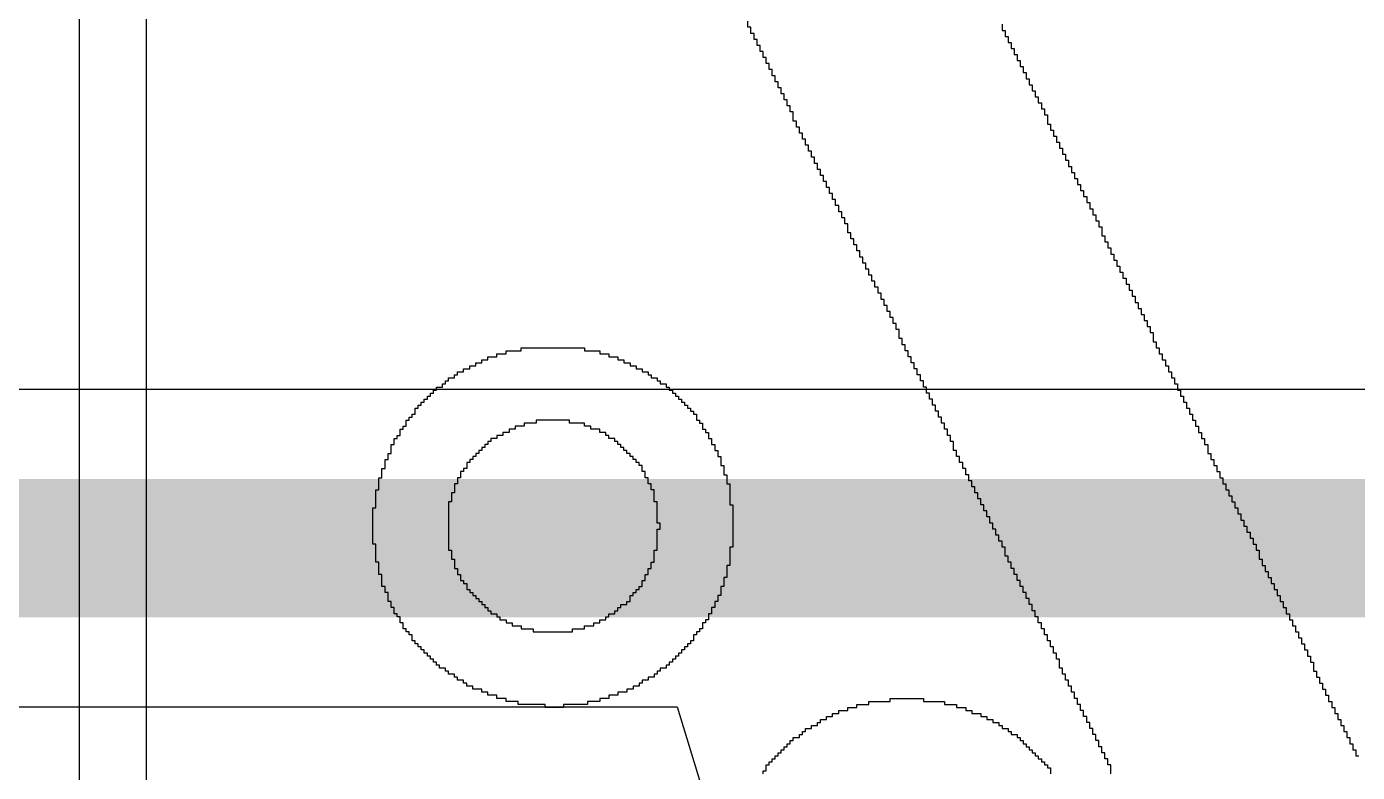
# Model space of a CAD drawing. Header units: millimetres. Extents: x -0.27 to 4.7, y -0.39 to 2.83.
# Drawn here: x 2.3156 to 2.3925, y 1.1252 to 1.1684 of the extents above; entities that cross this region are included whole.
import ezdxf

# ---------------------------------------------------------------- set-up
doc = ezdxf.new("R2010")
doc.units = ezdxf.units.MM
doc.header["$MEASUREMENT"] = 0
doc.layers.add('TopLayer', color=1, linetype='Continuous')
doc.layers.add('TopOverlay', color=2, linetype='Continuous')

msp = doc.modelspace()

# ---------------------------------------------------------------- linework, layer by layer
at = {"layer": 'TopLayer'}
for p, q in [((2.643146, 1.147401), (2.091867, 1.147401)), ((2.088232, 1.129048), (2.353213, 1.129048)), ((2.353213, 1.129048), (2.35473, 1.124048))]:
    msp.add_line(p, q, dxfattribs=at)
at = {"layer": 'TopLayer', "const_width": 0.008}
msp.add_lwpolyline([(2.087776, 1.138224), (2.674776, 1.138224)], dxfattribs=at)
at = {"layer": 'TopOverlay'}
for p, q in [((2.322494, 1.19792), (2.322494, 1.081084)), ((2.318646, 1.084932), (2.318646, 1.194072)), ((2.3573, 1.168361), (2.3573, 1.168711)), ((2.357475, 1.168361), (2.3573, 1.168361)), ((2.357475, 1.168011), (2.357475, 1.168361)), ((2.371992, 1.168536), (2.371992, 1.168186)), ((2.35765, 1.168011), (2.357475, 1.168011)), ((2.35765, 1.167661), (2.35765, 1.168011)), ((2.357825, 1.167661), (2.35765, 1.167661)), ((2.357825, 1.167312), (2.357825, 1.167661)), ((2.371992, 1.168186), (2.372167, 1.168186)), ((2.372167, 1.168186), (2.372167, 1.167836)), ((2.372167, 1.167836), (2.372342, 1.167836)), ((2.372342, 1.167836), (2.372342, 1.167487)), ((2.372342, 1.167487), (2.372517, 1.167487)), ((2.372517, 1.167487), (2.372517, 1.167137)), ((2.358, 1.167312), (2.357825, 1.167312)), ((2.358, 1.166962), (2.358, 1.167312)), ((2.358174, 1.166962), (2.358, 1.166962)), ((2.358174, 1.166612), (2.358174, 1.166962)), ((2.372517, 1.167137), (2.372691, 1.167137)), ((2.372691, 1.167137), (2.372691, 1.166787)), ((2.372691, 1.166787), (2.372866, 1.166787)), ((2.372866, 1.166787), (2.372866, 1.166437)), ((2.358349, 1.166612), (2.358174, 1.166612)), ((2.358349, 1.166262), (2.358349, 1.166612)), ((2.358524, 1.166262), (2.358349, 1.166262)), ((2.358524, 1.165912), (2.358524, 1.166262)), ((2.358699, 1.165912), (2.358524, 1.165912)), ((2.358699, 1.165563), (2.358699, 1.165912)), ((2.372866, 1.166437), (2.373041, 1.166437)), ((2.373041, 1.166437), (2.373041, 1.166087)), ((2.373041, 1.166087), (2.373216, 1.166087)), ((2.373216, 1.166087), (2.373216, 1.165738)), ((2.358874, 1.165563), (2.358699, 1.165563)), ((2.358874, 1.165213), (2.358874, 1.165563)), ((2.359049, 1.165213), (2.358874, 1.165213)), ((2.359049, 1.164863), (2.359049, 1.165213)), ((2.373216, 1.165738), (2.373391, 1.165738)), ((2.373391, 1.165738), (2.373391, 1.165388)), ((2.373391, 1.165388), (2.373566, 1.165388)), ((2.373566, 1.165388), (2.373566, 1.165038)), ((2.359224, 1.164863), (2.359049, 1.164863)), ((2.359224, 1.164513), (2.359224, 1.164863)), ((2.359399, 1.164513), (2.359224, 1.164513)), ((2.359399, 1.164163), (2.359399, 1.164513)), ((2.373566, 1.165038), (2.373741, 1.165038)), ((2.373741, 1.165038), (2.373741, 1.164688)), ((2.373741, 1.164688), (2.373916, 1.164688)), ((2.373916, 1.164688), (2.373916, 1.164338)), ((2.359574, 1.164163), (2.359399, 1.164163)), ((2.359574, 1.163814), (2.359574, 1.164163)), ((2.359748, 1.163814), (2.359574, 1.163814)), ((2.359748, 1.163464), (2.359748, 1.163814)), ((2.373916, 1.164338), (2.374091, 1.164338)), ((2.374091, 1.164338), (2.374091, 1.163989)), ((2.374091, 1.163989), (2.374266, 1.163989)), ((2.374266, 1.163989), (2.374266, 1.163639)), ((2.374266, 1.163639), (2.37444, 1.163639)), ((2.37444, 1.163639), (2.37444, 1.163289)), ((2.359923, 1.163464), (2.359748, 1.163464)), ((2.359923, 1.162939), (2.359923, 1.163464)), ((2.360098, 1.162939), (2.359923, 1.162939)), ((2.360098, 1.162589), (2.360098, 1.162939)), ((2.37444, 1.163289), (2.374615, 1.163289)), ((2.374615, 1.163289), (2.374615, 1.162764)), ((2.360273, 1.162589), (2.360098, 1.162589)), ((2.360273, 1.162239), (2.360273, 1.162589)), ((2.360448, 1.162239), (2.360273, 1.162239)), ((2.360448, 1.16189), (2.360448, 1.162239)), ((2.374615, 1.162764), (2.37479, 1.162764)), ((2.37479, 1.162764), (2.37479, 1.162414)), ((2.37479, 1.162414), (2.374965, 1.162414)), ((2.374965, 1.162414), (2.374965, 1.162065)), ((2.374965, 1.162065), (2.37514, 1.162065)), ((2.37514, 1.162065), (2.37514, 1.161715)), ((2.360623, 1.16189), (2.360448, 1.16189)), ((2.360623, 1.16154), (2.360623, 1.16189)), ((2.360798, 1.16154), (2.360623, 1.16154)), ((2.360798, 1.16119), (2.360798, 1.16154)), ((2.37514, 1.161715), (2.375315, 1.161715)), ((2.375315, 1.161715), (2.375315, 1.161365)), ((2.375315, 1.161365), (2.37549, 1.161365)), ((2.37549, 1.161365), (2.37549, 1.161015)), ((2.360973, 1.16119), (2.360798, 1.16119)), ((2.360973, 1.16084), (2.360973, 1.16119)), ((2.361148, 1.16084), (2.360973, 1.16084)), ((2.361148, 1.16049), (2.361148, 1.16084)), ((2.37549, 1.161015), (2.375665, 1.161015)), ((2.375665, 1.161015), (2.375665, 1.160665)), ((2.375665, 1.160665), (2.37584, 1.160665)), ((2.37584, 1.160665), (2.37584, 1.160316)), ((2.361323, 1.16049), (2.361148, 1.16049)), ((2.361323, 1.160141), (2.361323, 1.16049)), ((2.361498, 1.160141), (2.361323, 1.160141)), ((2.361498, 1.159791), (2.361498, 1.160141)), ((2.361673, 1.159791), (2.361498, 1.159791)), ((2.361673, 1.159441), (2.361673, 1.159791)), ((2.37584, 1.160316), (2.376015, 1.160316)), ((2.376015, 1.160316), (2.376015, 1.159966)), ((2.376015, 1.159966), (2.37619, 1.159966)), ((2.37619, 1.159966), (2.37619, 1.159616)), ((2.361847, 1.159441), (2.361673, 1.159441)), ((2.361847, 1.159091), (2.361847, 1.159441)), ((2.362022, 1.159091), (2.361847, 1.159091)), ((2.362022, 1.158741), (2.362022, 1.159091)), ((2.37619, 1.159616), (2.376364, 1.159616)), ((2.376364, 1.159616), (2.376364, 1.159266)), ((2.376364, 1.159266), (2.376539, 1.159266)), ((2.376539, 1.159266), (2.376539, 1.158916)), ((2.362197, 1.158741), (2.362022, 1.158741)), ((2.362197, 1.158392), (2.362197, 1.158741)), ((2.362372, 1.158392), (2.362197, 1.158392)), ((2.362372, 1.158042), (2.362372, 1.158392)), ((2.376539, 1.158916), (2.376714, 1.158916)), ((2.376714, 1.158916), (2.376714, 1.158566)), ((2.376714, 1.158566), (2.376889, 1.158566)), ((2.376889, 1.158566), (2.376889, 1.158217)), ((2.376889, 1.158217), (2.377064, 1.158217)), ((2.377064, 1.158217), (2.377064, 1.157867)), ((2.362547, 1.158042), (2.362372, 1.158042)), ((2.362547, 1.157692), (2.362547, 1.158042)), ((2.362722, 1.157692), (2.362547, 1.157692)), ((2.362722, 1.157342), (2.362722, 1.157692)), ((2.377064, 1.157867), (2.377239, 1.157867)), ((2.377239, 1.157867), (2.377239, 1.157517)), ((2.377239, 1.157517), (2.377414, 1.157517)), ((2.377414, 1.157517), (2.377414, 1.157167)), ((2.362897, 1.157342), (2.362722, 1.157342)), ((2.362897, 1.156992), (2.362897, 1.157342)), ((2.363072, 1.156992), (2.362897, 1.156992)), ((2.363072, 1.156468), (2.363072, 1.156992)), ((2.377414, 1.157167), (2.377589, 1.157167)), ((2.377589, 1.157167), (2.377589, 1.156817)), ((2.377589, 1.156817), (2.377764, 1.156817)), ((2.377764, 1.156817), (2.377764, 1.156293)), ((2.363247, 1.156468), (2.363072, 1.156468)), ((2.363247, 1.156118), (2.363247, 1.156468)), ((2.363421, 1.156118), (2.363247, 1.156118)), ((2.363421, 1.155768), (2.363421, 1.156118)), ((2.377764, 1.156293), (2.377938, 1.156293)), ((2.377938, 1.156293), (2.377938, 1.155943)), ((2.377938, 1.155943), (2.378113, 1.155943)), ((2.378113, 1.155943), (2.378113, 1.155593)), ((2.363596, 1.155768), (2.363421, 1.155768)), ((2.363596, 1.155418), (2.363596, 1.155768)), ((2.363771, 1.155418), (2.363596, 1.155418)), ((2.363771, 1.155068), (2.363771, 1.155418)), ((2.378113, 1.155593), (2.378288, 1.155593)), ((2.378288, 1.155593), (2.378288, 1.155243)), ((2.378288, 1.155243), (2.378463, 1.155243)), ((2.378463, 1.155243), (2.378463, 1.154894)), ((2.363946, 1.155068), (2.363771, 1.155068)), ((2.363946, 1.154719), (2.363946, 1.155068)), ((2.364121, 1.154719), (2.363946, 1.154719)), ((2.364121, 1.154369), (2.364121, 1.154719)), ((2.364296, 1.154369), (2.364121, 1.154369)), ((2.364296, 1.154019), (2.364296, 1.154369)), ((2.378463, 1.154894), (2.378638, 1.154894)), ((2.378638, 1.154894), (2.378638, 1.154544)), ((2.378638, 1.154544), (2.378813, 1.154544)), ((2.378813, 1.154544), (2.378813, 1.154194)), ((2.364471, 1.154019), (2.364296, 1.154019)), ((2.364471, 1.153669), (2.364471, 1.154019)), ((2.364646, 1.153669), (2.364471, 1.153669)), ((2.364646, 1.153319), (2.364646, 1.153669)), ((2.378813, 1.154194), (2.378988, 1.154194)), ((2.378988, 1.154194), (2.378988, 1.153844)), ((2.378988, 1.153844), (2.379163, 1.153844)), ((2.379163, 1.153844), (2.379163, 1.153494)), ((2.364821, 1.153319), (2.364646, 1.153319)), ((2.364821, 1.152969), (2.364821, 1.153319)), ((2.364996, 1.152969), (2.364821, 1.152969)), ((2.364996, 1.15262), (2.364996, 1.152969)), ((2.379163, 1.153494), (2.379338, 1.153494)), ((2.379338, 1.153494), (2.379338, 1.153144)), ((2.379338, 1.153144), (2.379513, 1.153144)), ((2.379513, 1.153144), (2.379513, 1.152795)), ((2.365171, 1.15262), (2.364996, 1.15262)), ((2.365171, 1.15227), (2.365171, 1.15262)), ((2.365346, 1.15227), (2.365171, 1.15227)), ((2.365346, 1.15192), (2.365346, 1.15227)), ((2.379513, 1.152795), (2.379688, 1.152795)), ((2.379688, 1.152795), (2.379688, 1.152445)), ((2.379688, 1.152445), (2.379863, 1.152445)), ((2.379863, 1.152445), (2.379863, 1.152095)), ((2.379863, 1.152095), (2.380037, 1.152095)), ((2.380037, 1.152095), (2.380037, 1.151745)), ((2.36552, 1.15192), (2.365346, 1.15192)), ((2.36552, 1.15157), (2.36552, 1.15192)), ((2.365695, 1.15157), (2.36552, 1.15157)), ((2.365695, 1.15122), (2.365695, 1.15157)), ((2.380037, 1.151745), (2.380212, 1.151745)), ((2.380212, 1.151745), (2.380212, 1.151395)), ((2.380212, 1.151395), (2.380387, 1.151395)), ((2.380387, 1.151395), (2.380387, 1.151046)), ((2.36587, 1.15122), (2.365695, 1.15122)), ((2.36587, 1.150871), (2.36587, 1.15122)), ((2.366045, 1.150871), (2.36587, 1.150871)), ((2.366045, 1.150346), (2.366045, 1.150871)), ((2.380387, 1.151046), (2.380562, 1.151046)), ((2.380562, 1.151046), (2.380562, 1.150696)), ((2.380562, 1.150696), (2.380737, 1.150696)), ((2.380737, 1.150696), (2.380737, 1.150171)), ((2.344182, 1.149646), (2.344182, 1.149821)), ((2.344182, 1.149821), (2.347855, 1.149821)), ((2.347855, 1.149821), (2.347855, 1.149646)), ((2.36622, 1.150346), (2.366045, 1.150346)), ((2.36622, 1.149996), (2.36622, 1.150346)), ((2.366395, 1.149996), (2.36622, 1.149996)), ((2.366395, 1.149646), (2.366395, 1.149996)), ((2.380737, 1.150171), (2.380912, 1.150171)), ((2.380912, 1.150171), (2.380912, 1.149821)), ((2.380912, 1.149821), (2.381087, 1.149821)), ((2.381087, 1.149821), (2.381087, 1.149471)), ((2.341908, 1.148947), (2.341908, 1.149122)), ((2.341908, 1.149122), (2.342258, 1.149122)), ((2.342258, 1.149122), (2.342258, 1.149296)), ((2.342258, 1.149296), (2.342783, 1.149296)), ((2.342783, 1.149296), (2.342783, 1.149471)), ((2.342783, 1.149471), (2.343308, 1.149471)), ((2.343308, 1.149471), (2.343308, 1.149646)), ((2.343308, 1.149646), (2.344182, 1.149646)), ((2.347855, 1.149646), (2.34873, 1.149646)), ((2.34873, 1.149646), (2.34873, 1.149471)), ((2.34873, 1.149471), (2.349254, 1.149471)), ((2.349254, 1.149471), (2.349254, 1.149296)), ((2.349254, 1.149296), (2.349779, 1.149296)), ((2.349779, 1.149296), (2.349779, 1.149122)), ((2.349779, 1.149122), (2.350129, 1.149122)), ((2.350129, 1.149122), (2.350129, 1.148947)), ((2.36657, 1.149646), (2.366395, 1.149646)), ((2.36657, 1.149296), (2.36657, 1.149646)), ((2.366745, 1.149296), (2.36657, 1.149296)), ((2.366745, 1.148947), (2.366745, 1.149296)), ((2.381087, 1.149471), (2.381262, 1.149471)), ((2.381262, 1.149471), (2.381262, 1.149122)), ((2.381262, 1.149122), (2.381437, 1.149122)), ((2.381437, 1.149122), (2.381437, 1.148772)), ((2.340334, 1.148072), (2.340334, 1.148247)), ((2.340334, 1.148247), (2.340509, 1.148247)), ((2.340509, 1.148247), (2.340509, 1.148422)), ((2.340509, 1.148422), (2.340859, 1.148422)), ((2.340859, 1.148422), (2.340859, 1.148597)), ((2.340859, 1.148597), (2.341209, 1.148597)), ((2.341209, 1.148597), (2.341209, 1.148772)), ((2.341209, 1.148772), (2.341559, 1.148772)), ((2.341559, 1.148772), (2.341559, 1.148947)), ((2.341559, 1.148947), (2.341908, 1.148947)), ((2.350129, 1.148947), (2.350479, 1.148947)), ((2.350479, 1.148947), (2.350479, 1.148772)), ((2.350479, 1.148772), (2.350828, 1.148772)), ((2.350828, 1.148772), (2.350828, 1.148597)), ((2.350828, 1.148597), (2.351178, 1.148597)), ((2.351178, 1.148597), (2.351178, 1.148422)), ((2.351178, 1.148422), (2.351528, 1.148422)), ((2.351528, 1.148422), (2.351528, 1.148247)), ((2.351528, 1.148247), (2.351703, 1.148247)), ((2.351703, 1.148247), (2.351703, 1.148072)), ((2.36692, 1.148947), (2.366745, 1.148947)), ((2.36692, 1.148597), (2.36692, 1.148947)), ((2.367094, 1.148597), (2.36692, 1.148597)), ((2.367094, 1.148247), (2.367094, 1.148597)), ((2.367269, 1.148247), (2.367094, 1.148247)), ((2.367269, 1.147897), (2.367269, 1.148247)), ((2.381437, 1.148772), (2.381611, 1.148772)), ((2.381611, 1.148772), (2.381611, 1.148422)), ((2.381611, 1.148422), (2.381786, 1.148422)), ((2.381786, 1.148422), (2.381786, 1.148072)), ((2.339285, 1.147373), (2.339285, 1.147547)), ((2.339285, 1.147547), (2.339635, 1.147547)), ((2.339635, 1.147547), (2.339635, 1.147722)), ((2.339635, 1.147722), (2.339809, 1.147722)), ((2.339809, 1.147722), (2.339809, 1.147897)), ((2.339809, 1.147897), (2.339984, 1.147897)), ((2.339984, 1.147897), (2.339984, 1.148072)), ((2.339984, 1.148072), (2.340334, 1.148072)), ((2.351703, 1.148072), (2.352053, 1.148072)), ((2.352053, 1.148072), (2.352053, 1.147897)), ((2.352053, 1.147897), (2.352228, 1.147897)), ((2.352228, 1.147897), (2.352228, 1.147722)), ((2.352228, 1.147722), (2.352578, 1.147722)), ((2.352578, 1.147722), (2.352578, 1.147547)), ((2.352578, 1.147547), (2.352752, 1.147547)), ((2.352752, 1.147547), (2.352752, 1.147373)), ((2.367444, 1.147897), (2.367269, 1.147897)), ((2.367444, 1.147547), (2.367444, 1.147897)), ((2.367619, 1.147547), (2.367444, 1.147547)), ((2.367619, 1.147198), (2.367619, 1.147547)), ((2.381786, 1.148072), (2.381961, 1.148072)), ((2.381961, 1.148072), (2.381961, 1.147722)), ((2.381961, 1.147722), (2.382136, 1.147722)), ((2.382136, 1.147722), (2.382136, 1.147373)), ((2.33841, 1.146498), (2.33841, 1.146673)), ((2.33841, 1.146673), (2.338585, 1.146673)), ((2.338585, 1.146673), (2.338585, 1.146848)), ((2.338585, 1.146848), (2.33876, 1.146848)), ((2.33876, 1.146848), (2.33876, 1.147023)), ((2.33876, 1.147023), (2.338935, 1.147023)), ((2.338935, 1.147023), (2.338935, 1.147198)), ((2.338935, 1.147198), (2.33911, 1.147198)), ((2.33911, 1.147198), (2.33911, 1.147373)), ((2.33911, 1.147373), (2.339285, 1.147373)), ((2.352752, 1.147373), (2.352927, 1.147373)), ((2.352927, 1.147373), (2.352927, 1.147198)), ((2.352927, 1.147198), (2.353102, 1.147198)), ((2.353102, 1.147198), (2.353102, 1.147023)), ((2.353102, 1.147023), (2.353277, 1.147023)), ((2.353277, 1.147023), (2.353277, 1.146848)), ((2.353277, 1.146848), (2.353452, 1.146848)), ((2.353452, 1.146848), (2.353452, 1.146673)), ((2.353452, 1.146673), (2.353627, 1.146673)), ((2.353627, 1.146673), (2.353627, 1.146498)), ((2.367794, 1.147198), (2.367619, 1.147198)), ((2.367794, 1.146848), (2.367794, 1.147198)), ((2.367969, 1.146848), (2.367794, 1.146848)), ((2.367969, 1.146498), (2.367969, 1.146848)), ((2.382136, 1.147373), (2.382311, 1.147373)), ((2.382311, 1.147373), (2.382311, 1.147023)), ((2.382311, 1.147023), (2.382486, 1.147023)), ((2.382486, 1.147023), (2.382486, 1.146673)), ((2.382486, 1.146673), (2.382661, 1.146673)), ((2.382661, 1.146673), (2.382661, 1.146323)), ((2.337886, 1.145798), (2.337886, 1.145973)), ((2.337886, 1.145973), (2.33806, 1.145973)), ((2.33806, 1.145973), (2.33806, 1.146323)), ((2.33806, 1.146323), (2.338235, 1.146323)), ((2.338235, 1.146323), (2.338235, 1.146498)), ((2.338235, 1.146498), (2.33841, 1.146498)), ((2.353627, 1.146498), (2.353802, 1.146498)), ((2.353802, 1.146498), (2.353802, 1.146323)), ((2.353802, 1.146323), (2.353977, 1.146323)), ((2.353977, 1.146323), (2.353977, 1.146148)), ((2.353977, 1.146148), (2.354152, 1.146148)), ((2.354152, 1.146148), (2.354152, 1.145973)), ((2.354152, 1.145973), (2.354326, 1.145973)), ((2.354326, 1.145973), (2.354326, 1.145624)), ((2.368144, 1.146498), (2.367969, 1.146498)), ((2.368144, 1.146148), (2.368144, 1.146498)), ((2.368319, 1.146148), (2.368144, 1.146148)), ((2.368319, 1.145798), (2.368319, 1.146148)), ((2.382661, 1.146323), (2.382836, 1.146323)), ((2.382836, 1.146323), (2.382836, 1.145973)), ((2.382836, 1.145973), (2.383011, 1.145973)), ((2.383011, 1.145973), (2.383011, 1.145624)), ((2.337361, 1.145099), (2.337361, 1.145274)), ((2.337361, 1.145274), (2.337536, 1.145274)), ((2.337536, 1.145274), (2.337536, 1.145624)), ((2.337536, 1.145624), (2.337711, 1.145624)), ((2.337711, 1.145624), (2.337711, 1.145798)), ((2.337711, 1.145798), (2.337886, 1.145798)), ((2.344357, 1.145274), (2.343832, 1.145274)), ((2.343832, 1.145274), (2.343832, 1.145099)), ((2.345057, 1.145449), (2.344357, 1.145449)), ((2.344357, 1.145449), (2.344357, 1.145274)), ((2.34698, 1.145624), (2.345057, 1.145624)), ((2.345057, 1.145624), (2.345057, 1.145449)), ((2.34698, 1.145449), (2.34698, 1.145624)), ((2.347855, 1.145449), (2.34698, 1.145449)), ((2.347855, 1.145274), (2.347855, 1.145449)), ((2.348205, 1.145274), (2.347855, 1.145274)), ((2.348205, 1.145099), (2.348205, 1.145274)), ((2.354326, 1.145624), (2.354501, 1.145624)), ((2.354501, 1.145624), (2.354501, 1.145449)), ((2.354501, 1.145449), (2.354676, 1.145449)), ((2.354676, 1.145449), (2.354676, 1.145099)), ((2.368494, 1.145798), (2.368319, 1.145798)), ((2.368494, 1.145449), (2.368494, 1.145798)), ((2.368669, 1.145449), (2.368494, 1.145449)), ((2.368669, 1.145099), (2.368669, 1.145449)), ((2.383011, 1.145624), (2.383186, 1.145624)), ((2.383186, 1.145624), (2.383186, 1.145274)), ((2.383186, 1.145274), (2.383361, 1.145274)), ((2.383361, 1.145274), (2.383361, 1.144924)), ((2.336836, 1.144224), (2.336836, 1.144574)), ((2.336836, 1.144574), (2.337011, 1.144574)), ((2.337011, 1.144574), (2.337011, 1.144749)), ((2.337011, 1.144749), (2.337186, 1.144749)), ((2.337186, 1.144749), (2.337186, 1.145099)), ((2.337186, 1.145099), (2.337361, 1.145099)), ((2.342433, 1.144399), (2.342258, 1.144399)), ((2.342258, 1.144399), (2.342258, 1.144224)), ((2.342783, 1.144574), (2.342433, 1.144574)), ((2.342433, 1.144574), (2.342433, 1.144399)), ((2.343133, 1.144749), (2.342783, 1.144749)), ((2.342783, 1.144749), (2.342783, 1.144574)), ((2.343482, 1.144924), (2.343133, 1.144924)), ((2.343133, 1.144924), (2.343133, 1.144749)), ((2.343832, 1.145099), (2.343482, 1.145099)), ((2.343482, 1.145099), (2.343482, 1.144924)), ((2.34873, 1.145099), (2.348205, 1.145099)), ((2.34873, 1.144924), (2.34873, 1.145099)), ((2.349079, 1.144924), (2.34873, 1.144924)), ((2.349079, 1.144749), (2.349079, 1.144924)), ((2.349254, 1.144749), (2.349079, 1.144749)), ((2.349254, 1.144574), (2.349254, 1.144749)), ((2.349604, 1.144574), (2.349254, 1.144574)), ((2.349604, 1.144399), (2.349604, 1.144574)), ((2.349779, 1.144399), (2.349604, 1.144399)), ((2.349779, 1.144224), (2.349779, 1.144399)), ((2.354676, 1.145099), (2.354851, 1.145099)), ((2.354851, 1.145099), (2.354851, 1.144924)), ((2.354851, 1.144924), (2.355026, 1.144924)), ((2.355026, 1.144924), (2.355026, 1.144574)), ((2.355026, 1.144574), (2.355201, 1.144574)), ((2.355201, 1.144574), (2.355201, 1.144224)), ((2.368844, 1.145099), (2.368669, 1.145099)), ((2.368844, 1.144749), (2.368844, 1.145099)), ((2.369018, 1.144749), (2.368844, 1.144749)), ((2.369018, 1.144399), (2.369018, 1.144749)), ((2.369193, 1.144399), (2.369018, 1.144399)), ((2.369193, 1.143874), (2.369193, 1.144399)), ((2.383361, 1.144924), (2.383535, 1.144924)), ((2.383535, 1.144924), (2.383535, 1.144574)), ((2.383535, 1.144574), (2.38371, 1.144574)), ((2.38371, 1.144574), (2.38371, 1.144224)), ((2.336486, 1.14335), (2.336486, 1.1437)), ((2.336486, 1.1437), (2.336661, 1.1437)), ((2.336661, 1.1437), (2.336661, 1.144224)), ((2.336661, 1.144224), (2.336836, 1.144224)), ((2.341733, 1.1437), (2.341559, 1.1437)), ((2.341559, 1.1437), (2.341559, 1.143525)), ((2.341908, 1.143874), (2.341733, 1.143874)), ((2.341733, 1.143874), (2.341733, 1.1437)), ((2.342083, 1.144049), (2.341908, 1.144049)), ((2.341908, 1.144049), (2.341908, 1.143874)), ((2.342258, 1.144224), (2.342083, 1.144224)), ((2.342083, 1.144224), (2.342083, 1.144049)), ((2.349954, 1.144224), (2.349779, 1.144224)), ((2.349954, 1.144049), (2.349954, 1.144224)), ((2.350129, 1.144049), (2.349954, 1.144049)), ((2.350129, 1.143874), (2.350129, 1.144049)), ((2.350304, 1.143874), (2.350129, 1.143874)), ((2.350304, 1.1437), (2.350304, 1.143874)), ((2.350479, 1.1437), (2.350304, 1.1437)), ((2.350479, 1.143525), (2.350479, 1.1437)), ((2.355201, 1.144224), (2.355376, 1.144224)), ((2.355376, 1.144224), (2.355376, 1.143874)), ((2.355376, 1.143874), (2.355551, 1.143874)), ((2.355551, 1.143874), (2.355551, 1.143525)), ((2.369368, 1.143874), (2.369193, 1.143874)), ((2.369368, 1.143525), (2.369368, 1.143874)), ((2.38371, 1.144224), (2.383885, 1.144224)), ((2.383885, 1.144224), (2.383885, 1.1437)), ((2.383885, 1.1437), (2.38406, 1.1437)), ((2.38406, 1.1437), (2.38406, 1.14335)), ((2.336136, 1.1423), (2.336136, 1.142825)), ((2.336136, 1.142825), (2.336311, 1.142825)), ((2.336311, 1.142825), (2.336311, 1.14335)), ((2.336311, 1.14335), (2.336486, 1.14335)), ((2.341034, 1.142825), (2.340859, 1.142825)), ((2.340859, 1.142825), (2.340859, 1.14265)), ((2.341209, 1.143175), (2.341034, 1.143175)), ((2.341034, 1.143175), (2.341034, 1.142825)), ((2.341384, 1.14335), (2.341209, 1.14335)), ((2.341209, 1.14335), (2.341209, 1.143175)), ((2.341559, 1.143525), (2.341384, 1.143525)), ((2.341384, 1.143525), (2.341384, 1.14335)), ((2.350653, 1.143525), (2.350479, 1.143525)), ((2.350653, 1.14335), (2.350653, 1.143525)), ((2.350828, 1.14335), (2.350653, 1.14335)), ((2.350828, 1.143175), (2.350828, 1.14335)), ((2.351003, 1.143175), (2.350828, 1.143175)), ((2.351003, 1.143), (2.351003, 1.143175)), ((2.351178, 1.143), (2.351003, 1.143)), ((2.351178, 1.14265), (2.351178, 1.143)), ((2.355551, 1.143525), (2.355726, 1.143525)), ((2.355726, 1.143525), (2.355726, 1.143)), ((2.355726, 1.143), (2.355901, 1.143)), ((2.355901, 1.143), (2.355901, 1.142475)), ((2.369543, 1.143525), (2.369368, 1.143525)), ((2.369543, 1.143175), (2.369543, 1.143525)), ((2.369718, 1.143175), (2.369543, 1.143175)), ((2.369718, 1.142825), (2.369718, 1.143175)), ((2.369893, 1.142825), (2.369718, 1.142825)), ((2.369893, 1.142475), (2.369893, 1.142825)), ((2.38406, 1.14335), (2.384235, 1.14335)), ((2.384235, 1.14335), (2.384235, 1.143)), ((2.384235, 1.143), (2.38441, 1.143)), ((2.38441, 1.143), (2.38441, 1.14265)), ((2.335962, 1.141601), (2.335962, 1.1423)), ((2.335962, 1.1423), (2.336136, 1.1423)), ((2.340684, 1.1423), (2.340509, 1.1423)), ((2.340509, 1.1423), (2.340509, 1.141951)), ((2.340859, 1.14265), (2.340684, 1.14265)), ((2.340684, 1.14265), (2.340684, 1.1423)), ((2.351353, 1.14265), (2.351178, 1.14265)), ((2.351353, 1.1423), (2.351353, 1.14265)), ((2.351528, 1.1423), (2.351353, 1.1423)), ((2.351528, 1.141951), (2.351528, 1.1423)), ((2.355901, 1.142475), (2.356076, 1.142475)), ((2.356076, 1.142475), (2.356076, 1.141951)), ((2.370068, 1.142475), (2.369893, 1.142475)), ((2.370068, 1.142125), (2.370068, 1.142475)), ((2.370243, 1.142125), (2.370068, 1.142125)), ((2.370243, 1.141776), (2.370243, 1.142125)), ((2.38441, 1.14265), (2.384585, 1.14265)), ((2.384585, 1.14265), (2.384585, 1.1423)), ((2.384585, 1.1423), (2.38476, 1.1423)), ((2.38476, 1.1423), (2.38476, 1.141951)), ((2.335787, 1.140551), (2.335787, 1.141601)), ((2.335787, 1.141601), (2.335962, 1.141601)), ((2.340334, 1.141426), (2.340159, 1.141426)), ((2.340159, 1.141426), (2.340159, 1.140901)), ((2.340509, 1.141951), (2.340334, 1.141951)), ((2.340334, 1.141951), (2.340334, 1.141426)), ((2.351703, 1.141951), (2.351528, 1.141951)), ((2.351703, 1.141601), (2.351703, 1.141951)), ((2.351878, 1.141601), (2.351703, 1.141601)), ((2.351878, 1.140901), (2.351878, 1.141601)), ((2.356076, 1.141951), (2.35625, 1.141951)), ((2.35625, 1.141951), (2.35625, 1.140726)), ((2.370418, 1.141776), (2.370243, 1.141776)), ((2.370418, 1.141426), (2.370418, 1.141776)), ((2.370593, 1.141426), (2.370418, 1.141426)), ((2.370593, 1.141076), (2.370593, 1.141426)), ((2.38476, 1.141951), (2.384935, 1.141951)), ((2.384935, 1.141951), (2.384935, 1.141601)), ((2.384935, 1.141601), (2.38511, 1.141601)), ((2.38511, 1.141601), (2.38511, 1.141251)), ((2.335612, 1.138453), (2.335612, 1.140551)), ((2.335612, 1.140551), (2.335787, 1.140551)), ((2.340159, 1.140901), (2.339984, 1.140901)), ((2.339984, 1.140901), (2.339984, 1.138103)), ((2.352053, 1.140901), (2.351878, 1.140901)), ((2.352053, 1.139677), (2.352053, 1.140901)), ((2.35625, 1.140726), (2.356425, 1.140726)), ((2.356425, 1.140726), (2.356425, 1.138278)), ((2.370767, 1.141076), (2.370593, 1.141076)), ((2.370767, 1.140726), (2.370767, 1.141076)), ((2.370942, 1.140726), (2.370767, 1.140726)), ((2.370942, 1.140376), (2.370942, 1.140726)), ((2.38511, 1.141251), (2.385285, 1.141251)), ((2.385285, 1.141251), (2.385285, 1.140901)), ((2.385285, 1.140901), (2.385459, 1.140901)), ((2.385459, 1.140901), (2.385459, 1.140551)), ((2.385459, 1.140551), (2.385634, 1.140551)), ((2.385634, 1.140551), (2.385634, 1.140202)), ((2.371117, 1.140376), (2.370942, 1.140376)), ((2.371117, 1.140027), (2.371117, 1.140376)), ((2.371292, 1.140027), (2.371117, 1.140027)), ((2.371292, 1.139677), (2.371292, 1.140027)), ((2.385634, 1.140202), (2.385809, 1.140202)), ((2.385809, 1.140202), (2.385809, 1.139852)), ((2.385809, 1.139852), (2.385984, 1.139852)), ((2.385984, 1.139852), (2.385984, 1.139502)), ((2.352228, 1.139677), (2.352053, 1.139677)), ((2.352053, 1.138103), (2.352053, 1.139327)), ((2.352053, 1.139327), (2.352228, 1.139327)), ((2.352228, 1.139327), (2.352228, 1.139677)), ((2.371467, 1.139677), (2.371292, 1.139677)), ((2.371467, 1.139327), (2.371467, 1.139677)), ((2.371642, 1.139327), (2.371467, 1.139327)), ((2.371642, 1.138977), (2.371642, 1.139327)), ((2.371817, 1.138977), (2.371642, 1.138977)), ((2.371817, 1.138627), (2.371817, 1.138977)), ((2.385984, 1.139502), (2.386159, 1.139502)), ((2.386159, 1.139502), (2.386159, 1.139152)), ((2.386159, 1.139152), (2.386334, 1.139152)), ((2.386334, 1.139152), (2.386334, 1.138802)), ((2.335787, 1.138453), (2.335612, 1.138453)), ((2.335787, 1.137403), (2.335787, 1.138453)), ((2.356425, 1.138278), (2.35625, 1.138278)), ((2.35625, 1.138278), (2.35625, 1.137228)), ((2.371992, 1.138627), (2.371817, 1.138627)), ((2.371992, 1.138278), (2.371992, 1.138627)), ((2.372167, 1.138278), (2.371992, 1.138278)), ((2.372167, 1.137753), (2.372167, 1.138278)), ((2.386334, 1.138802), (2.386509, 1.138802)), ((2.386509, 1.138802), (2.386509, 1.138453)), ((2.386509, 1.138453), (2.386684, 1.138453)), ((2.386684, 1.138453), (2.386684, 1.138103)), ((2.339984, 1.138103), (2.340159, 1.138103)), ((2.340159, 1.138103), (2.340159, 1.137578)), ((2.340159, 1.137578), (2.340334, 1.137578)), ((2.340334, 1.137578), (2.340334, 1.137053)), ((2.351878, 1.137403), (2.351878, 1.138103)), ((2.351878, 1.138103), (2.352053, 1.138103)), ((2.372342, 1.137753), (2.372167, 1.137753)), ((2.372342, 1.137403), (2.372342, 1.137753)), ((2.386684, 1.138103), (2.386859, 1.138103)), ((2.386859, 1.138103), (2.386859, 1.137578)), ((2.386859, 1.137578), (2.387033, 1.137578)), ((2.387033, 1.137578), (2.387033, 1.137228)), ((2.335962, 1.137403), (2.335787, 1.137403)), ((2.335962, 1.136704), (2.335962, 1.137403)), ((2.336136, 1.136704), (2.335962, 1.136704)), ((2.336136, 1.136004), (2.336136, 1.136704)), ((2.340334, 1.137053), (2.340509, 1.137053)), ((2.340509, 1.137053), (2.340509, 1.136704)), ((2.340509, 1.136704), (2.340684, 1.136704)), ((2.340684, 1.136704), (2.340684, 1.136354)), ((2.351353, 1.136354), (2.351353, 1.136704)), ((2.351353, 1.136704), (2.351528, 1.136704)), ((2.351528, 1.136704), (2.351528, 1.137053)), ((2.351528, 1.137053), (2.351703, 1.137053)), ((2.351703, 1.137053), (2.351703, 1.137403)), ((2.351703, 1.137403), (2.351878, 1.137403)), ((2.35625, 1.137228), (2.356076, 1.137228)), ((2.356076, 1.137228), (2.356076, 1.137053)), ((2.356076, 1.137053), (2.356076, 1.136878)), ((2.356076, 1.136878), (2.356076, 1.136529)), ((2.372517, 1.137403), (2.372342, 1.137403)), ((2.372517, 1.137053), (2.372517, 1.137403)), ((2.372691, 1.137053), (2.372517, 1.137053)), ((2.372691, 1.136704), (2.372691, 1.137053)), ((2.372866, 1.136704), (2.372691, 1.136704)), ((2.372866, 1.136354), (2.372866, 1.136704)), ((2.387033, 1.137228), (2.387208, 1.137228)), ((2.387208, 1.137228), (2.387208, 1.136878)), ((2.387208, 1.136878), (2.387383, 1.136878)), ((2.387383, 1.136878), (2.387383, 1.136529)), ((2.336311, 1.136004), (2.336136, 1.136004)), ((2.336311, 1.135654), (2.336311, 1.136004)), ((2.340684, 1.136354), (2.340859, 1.136354)), ((2.340859, 1.136354), (2.340859, 1.136179)), ((2.340859, 1.136179), (2.341034, 1.136179)), ((2.341034, 1.136179), (2.341034, 1.135829)), ((2.351003, 1.135829), (2.351003, 1.136004)), ((2.351003, 1.136004), (2.351178, 1.136004)), ((2.351178, 1.136004), (2.351178, 1.136354)), ((2.351178, 1.136354), (2.351353, 1.136354)), ((2.355901, 1.136004), (2.355726, 1.136004)), ((2.355726, 1.136004), (2.355726, 1.135479)), ((2.356076, 1.136529), (2.355901, 1.136529)), ((2.355901, 1.136529), (2.355901, 1.136004)), ((2.373041, 1.136354), (2.372866, 1.136354)), ((2.373041, 1.136004), (2.373041, 1.136354)), ((2.373216, 1.136004), (2.373041, 1.136004)), ((2.373216, 1.135654), (2.373216, 1.136004)), ((2.387383, 1.136529), (2.387558, 1.136529)), ((2.387558, 1.136529), (2.387558, 1.136179)), ((2.387558, 1.136179), (2.387733, 1.136179)), ((2.387733, 1.136179), (2.387733, 1.135829)), ((2.336486, 1.135654), (2.336311, 1.135654)), ((2.336486, 1.135129), (2.336486, 1.135654)), ((2.336661, 1.135129), (2.336486, 1.135129)), ((2.336661, 1.13478), (2.336661, 1.135129)), ((2.341034, 1.135829), (2.341209, 1.135829)), ((2.341209, 1.135829), (2.341209, 1.135654)), ((2.341209, 1.135654), (2.341384, 1.135654)), ((2.341384, 1.135654), (2.341384, 1.135479)), ((2.341384, 1.135479), (2.341559, 1.135479)), ((2.341559, 1.135479), (2.341559, 1.135304)), ((2.341559, 1.135304), (2.341733, 1.135304)), ((2.341733, 1.135304), (2.341733, 1.135129)), ((2.341733, 1.135129), (2.341908, 1.135129)), ((2.341908, 1.135129), (2.341908, 1.134954)), ((2.350304, 1.134954), (2.350304, 1.135129)), ((2.350304, 1.135129), (2.350479, 1.135129)), ((2.350479, 1.135129), (2.350479, 1.135479)), ((2.350479, 1.135479), (2.350653, 1.135479)), ((2.350653, 1.135479), (2.350653, 1.135654)), ((2.350653, 1.135654), (2.350828, 1.135654)), ((2.350828, 1.135654), (2.350828, 1.135829)), ((2.350828, 1.135829), (2.351003, 1.135829)), ((2.355551, 1.135129), (2.355376, 1.135129)), ((2.355376, 1.135129), (2.355376, 1.13478)), ((2.355726, 1.135479), (2.355551, 1.135479)), ((2.355551, 1.135479), (2.355551, 1.135129)), ((2.373391, 1.135654), (2.373216, 1.135654)), ((2.373391, 1.135304), (2.373391, 1.135654)), ((2.373566, 1.135304), (2.373391, 1.135304)), ((2.373566, 1.134954), (2.373566, 1.135304)), ((2.387733, 1.135829), (2.387908, 1.135829)), ((2.387908, 1.135829), (2.387908, 1.135479)), ((2.387908, 1.135479), (2.388083, 1.135479)), ((2.388083, 1.135479), (2.388083, 1.135129)), ((2.388083, 1.135129), (2.388258, 1.135129)), ((2.388258, 1.135129), (2.388258, 1.13478)), ((2.336836, 1.13478), (2.336661, 1.13478)), ((2.336836, 1.13443), (2.336836, 1.13478)), ((2.337011, 1.13443), (2.336836, 1.13443)), ((2.337011, 1.134255), (2.337011, 1.13443)), ((2.341908, 1.134954), (2.342083, 1.134954)), ((2.342083, 1.134954), (2.342083, 1.13478)), ((2.342083, 1.13478), (2.342258, 1.13478)), ((2.342258, 1.13478), (2.342258, 1.134605)), ((2.342258, 1.134605), (2.342433, 1.134605)), ((2.342433, 1.134605), (2.342433, 1.13443)), ((2.342433, 1.13443), (2.342783, 1.13443)), ((2.342783, 1.13443), (2.342783, 1.134255)), ((2.349254, 1.134255), (2.349254, 1.13443)), ((2.349254, 1.13443), (2.349604, 1.13443)), ((2.349604, 1.13443), (2.349604, 1.134605)), ((2.349604, 1.134605), (2.349779, 1.134605)), ((2.349779, 1.134605), (2.349779, 1.13478)), ((2.349779, 1.13478), (2.349954, 1.13478)), ((2.349954, 1.13478), (2.349954, 1.134954)), ((2.349954, 1.134954), (2.350304, 1.134954)), ((2.355201, 1.13443), (2.355026, 1.13443)), ((2.355026, 1.13443), (2.355026, 1.13408)), ((2.355376, 1.13478), (2.355201, 1.13478)), ((2.355201, 1.13478), (2.355201, 1.13443)), ((2.373741, 1.134954), (2.373566, 1.134954)), ((2.373741, 1.134605), (2.373741, 1.134954)), ((2.373916, 1.134605), (2.373741, 1.134605)), ((2.373916, 1.134255), (2.373916, 1.134605)), ((2.388258, 1.13478), (2.388433, 1.13478)), ((2.388433, 1.13478), (2.388433, 1.13443)), ((2.388433, 1.13443), (2.388608, 1.13443)), ((2.388608, 1.13443), (2.388608, 1.13408)), ((2.337186, 1.134255), (2.337011, 1.134255)), ((2.337186, 1.133905), (2.337186, 1.134255)), ((2.337361, 1.133905), (2.337186, 1.133905)), ((2.337361, 1.133555), (2.337361, 1.133905)), ((2.342783, 1.134255), (2.342958, 1.134255)), ((2.342958, 1.134255), (2.342958, 1.13408)), ((2.342958, 1.13408), (2.343308, 1.13408)), ((2.343308, 1.13408), (2.343308, 1.133905)), ((2.343308, 1.133905), (2.343657, 1.133905)), ((2.343657, 1.133905), (2.343657, 1.13373)), ((2.343657, 1.13373), (2.344182, 1.13373)), ((2.344182, 1.13373), (2.344182, 1.133555)), ((2.347855, 1.133555), (2.347855, 1.13373)), ((2.347855, 1.13373), (2.34838, 1.13373)), ((2.34838, 1.13373), (2.34838, 1.133905)), ((2.34838, 1.133905), (2.34873, 1.133905)), ((2.34873, 1.133905), (2.34873, 1.13408)), ((2.34873, 1.13408), (2.349079, 1.13408)), ((2.349079, 1.13408), (2.349079, 1.134255)), ((2.349079, 1.134255), (2.349254, 1.134255)), ((2.354851, 1.133905), (2.354676, 1.133905)), ((2.354676, 1.133905), (2.354676, 1.133555)), ((2.355026, 1.13408), (2.354851, 1.13408)), ((2.354851, 1.13408), (2.354851, 1.133905)), ((2.374091, 1.134255), (2.373916, 1.134255)), ((2.374091, 1.133905), (2.374091, 1.134255)), ((2.374266, 1.133905), (2.374091, 1.133905)), ((2.374266, 1.133555), (2.374266, 1.133905)), ((2.388608, 1.13408), (2.388783, 1.13408)), ((2.388783, 1.13408), (2.388783, 1.13373)), ((2.388783, 1.13373), (2.388958, 1.13373)), ((2.388958, 1.13373), (2.388958, 1.13338)), ((2.337536, 1.133555), (2.337361, 1.133555)), ((2.337536, 1.13338), (2.337536, 1.133555)), ((2.337711, 1.13338), (2.337536, 1.13338)), ((2.337711, 1.133205), (2.337711, 1.13338)), ((2.337886, 1.133205), (2.337711, 1.133205)), ((2.337886, 1.132856), (2.337886, 1.133205)), ((2.33806, 1.132856), (2.337886, 1.132856)), ((2.33806, 1.132681), (2.33806, 1.132856)), ((2.344182, 1.133555), (2.344882, 1.133555)), ((2.344882, 1.133555), (2.344882, 1.13338)), ((2.344882, 1.13338), (2.347155, 1.13338)), ((2.347155, 1.13338), (2.347155, 1.133555)), ((2.347155, 1.133555), (2.347855, 1.133555)), ((2.354152, 1.132856), (2.353977, 1.132856)), ((2.353977, 1.132856), (2.353977, 1.132681)), ((2.354326, 1.133205), (2.354152, 1.133205)), ((2.354152, 1.133205), (2.354152, 1.132856)), ((2.354501, 1.13338), (2.354326, 1.13338)), ((2.354326, 1.13338), (2.354326, 1.133205)), ((2.354676, 1.133555), (2.354501, 1.133555)), ((2.354501, 1.133555), (2.354501, 1.13338)), ((2.37444, 1.133555), (2.374266, 1.133555)), ((2.37444, 1.133205), (2.37444, 1.133555)), ((2.374615, 1.133205), (2.37444, 1.133205)), ((2.374615, 1.132856), (2.374615, 1.133205)), ((2.37479, 1.132856), (2.374615, 1.132856)), ((2.37479, 1.132506), (2.37479, 1.132856)), ((2.388958, 1.13338), (2.389132, 1.13338)), ((2.389132, 1.13338), (2.389132, 1.133031)), ((2.389132, 1.133031), (2.389307, 1.133031)), ((2.389307, 1.133031), (2.389307, 1.132681)), ((2.338235, 1.132681), (2.33806, 1.132681)), ((2.338235, 1.132506), (2.338235, 1.132681)), ((2.33841, 1.132506), (2.338235, 1.132506)), ((2.33841, 1.132331), (2.33841, 1.132506)), ((2.338585, 1.132331), (2.33841, 1.132331)), ((2.338585, 1.132156), (2.338585, 1.132331)), ((2.33876, 1.132156), (2.338585, 1.132156)), ((2.33876, 1.131981), (2.33876, 1.132156)), ((2.353452, 1.132156), (2.353277, 1.132156)), ((2.353277, 1.132156), (2.353277, 1.131981)), ((2.353627, 1.132331), (2.353452, 1.132331)), ((2.353452, 1.132331), (2.353452, 1.132156)), ((2.353802, 1.132506), (2.353627, 1.132506)), ((2.353627, 1.132506), (2.353627, 1.132331)), ((2.353977, 1.132681), (2.353802, 1.132681)), ((2.353802, 1.132681), (2.353802, 1.132506)), ((2.374965, 1.132506), (2.37479, 1.132506)), ((2.374965, 1.132156), (2.374965, 1.132506)), ((2.37514, 1.132156), (2.374965, 1.132156)), ((2.37514, 1.131806), (2.37514, 1.132156)), ((2.389307, 1.132681), (2.389482, 1.132681)), ((2.389482, 1.132681), (2.389482, 1.132331)), ((2.389482, 1.132331), (2.389657, 1.132331)), ((2.389657, 1.132331), (2.389657, 1.131981)), ((2.338935, 1.131981), (2.33876, 1.131981)), ((2.338935, 1.131806), (2.338935, 1.131981)), ((2.33911, 1.131806), (2.338935, 1.131806)), ((2.33911, 1.131631), (2.33911, 1.131806)), ((2.339285, 1.131631), (2.33911, 1.131631)), ((2.339285, 1.131456), (2.339285, 1.131631)), ((2.33946, 1.131456), (2.339285, 1.131456)), ((2.33946, 1.131281), (2.33946, 1.131456)), ((2.339809, 1.131281), (2.33946, 1.131281)), ((2.339809, 1.131107), (2.339809, 1.131281)), ((2.352578, 1.131281), (2.352228, 1.131281)), ((2.352228, 1.131281), (2.352228, 1.131107)), ((2.352752, 1.131456), (2.352578, 1.131456)), ((2.352578, 1.131456), (2.352578, 1.131281)), ((2.352927, 1.131631), (2.352752, 1.131631)), ((2.352752, 1.131631), (2.352752, 1.131456)), ((2.353102, 1.131806), (2.352927, 1.131806)), ((2.352927, 1.131806), (2.352927, 1.131631)), ((2.353277, 1.131981), (2.353102, 1.131981)), ((2.353102, 1.131981), (2.353102, 1.131806)), ((2.375315, 1.131806), (2.37514, 1.131806)), ((2.375315, 1.131281), (2.375315, 1.131806)), ((2.37549, 1.131281), (2.375315, 1.131281)), ((2.37549, 1.130932), (2.37549, 1.131281)), ((2.389657, 1.131981), (2.389832, 1.131981)), ((2.389832, 1.131981), (2.389832, 1.131631)), ((2.389832, 1.131631), (2.390007, 1.131631)), ((2.390007, 1.131631), (2.390007, 1.131107)), ((2.339984, 1.131107), (2.339809, 1.131107)), ((2.339984, 1.130932), (2.339984, 1.131107)), ((2.340334, 1.130932), (2.339984, 1.130932)), ((2.340334, 1.130757), (2.340334, 1.130932)), ((2.340509, 1.130757), (2.340334, 1.130757)), ((2.340509, 1.130582), (2.340509, 1.130757)), ((2.340859, 1.130582), (2.340509, 1.130582)), ((2.340859, 1.130407), (2.340859, 1.130582)), ((2.351528, 1.130582), (2.351178, 1.130582)), ((2.351178, 1.130582), (2.351178, 1.130407)), ((2.351878, 1.130757), (2.351528, 1.130757)), ((2.351528, 1.130757), (2.351528, 1.130582)), ((2.352053, 1.130932), (2.351878, 1.130932)), ((2.351878, 1.130932), (2.351878, 1.130757)), ((2.352228, 1.131107), (2.352053, 1.131107)), ((2.352053, 1.131107), (2.352053, 1.130932)), ((2.375665, 1.130932), (2.37549, 1.130932)), ((2.375665, 1.130582), (2.375665, 1.130932)), ((2.37584, 1.130582), (2.375665, 1.130582)), ((2.37584, 1.130232), (2.37584, 1.130582)), ((2.390007, 1.131107), (2.390182, 1.131107)), ((2.390182, 1.131107), (2.390182, 1.130757)), ((2.390182, 1.130757), (2.390357, 1.130757)), ((2.390357, 1.130757), (2.390357, 1.130407)), ((2.341034, 1.130407), (2.340859, 1.130407)), ((2.341034, 1.130232), (2.341034, 1.130407)), ((2.341384, 1.130232), (2.341034, 1.130232)), ((2.341384, 1.130057), (2.341384, 1.130232)), ((2.341908, 1.130057), (2.341384, 1.130057)), ((2.341908, 1.129882), (2.341908, 1.130057)), ((2.342258, 1.129882), (2.341908, 1.129882)), ((2.342258, 1.129707), (2.342258, 1.129882)), ((2.350304, 1.129882), (2.349779, 1.129882)), ((2.349779, 1.129882), (2.349779, 1.129707)), ((2.350653, 1.130057), (2.350304, 1.130057)), ((2.350304, 1.130057), (2.350304, 1.129882)), ((2.351003, 1.130232), (2.350653, 1.130232)), ((2.350653, 1.130232), (2.350653, 1.130057)), ((2.351178, 1.130407), (2.351003, 1.130407)), ((2.351003, 1.130407), (2.351003, 1.130232)), ((2.376015, 1.130232), (2.37584, 1.130232)), ((2.376015, 1.129882), (2.376015, 1.130232)), ((2.37619, 1.129882), (2.376015, 1.129882)), ((2.37619, 1.129532), (2.37619, 1.129882)), ((2.390357, 1.130407), (2.390532, 1.130407)), ((2.390532, 1.130407), (2.390532, 1.130057)), ((2.390532, 1.130057), (2.390706, 1.130057)), ((2.390706, 1.130057), (2.390706, 1.129707)), ((2.342783, 1.129707), (2.342258, 1.129707)), ((2.342783, 1.129532), (2.342783, 1.129707)), ((2.343308, 1.129532), (2.342783, 1.129532)), ((2.343308, 1.129358), (2.343308, 1.129532)), ((2.344007, 1.129358), (2.343308, 1.129358)), ((2.344007, 1.129183), (2.344007, 1.129358)), ((2.345581, 1.129183), (2.344007, 1.129183)), ((2.345581, 1.129008), (2.345581, 1.129183)), ((2.346631, 1.129008), (2.345581, 1.129008)), ((2.34803, 1.129183), (2.346631, 1.129183)), ((2.346631, 1.129183), (2.346631, 1.129008)), ((2.34873, 1.129358), (2.34803, 1.129358)), ((2.34803, 1.129358), (2.34803, 1.129183)), ((2.349254, 1.129532), (2.34873, 1.129532)), ((2.34873, 1.129532), (2.34873, 1.129358)), ((2.349779, 1.129707), (2.349254, 1.129707)), ((2.349254, 1.129707), (2.349254, 1.129532)), ((2.363072, 1.128833), (2.363072, 1.129008)), ((2.363072, 1.129008), (2.363596, 1.129008)), ((2.363596, 1.129008), (2.363596, 1.129183)), ((2.363596, 1.129183), (2.364296, 1.129183)), ((2.364296, 1.129183), (2.364296, 1.129358)), ((2.364296, 1.129358), (2.36552, 1.129358)), ((2.36552, 1.129358), (2.36552, 1.129532)), ((2.36552, 1.129532), (2.367444, 1.129532)), ((2.367444, 1.129532), (2.367444, 1.129358)), ((2.367444, 1.129358), (2.368669, 1.129358)), ((2.368669, 1.129358), (2.368669, 1.129183)), ((2.368669, 1.129183), (2.369368, 1.129183)), ((2.369368, 1.129183), (2.369368, 1.129008)), ((2.369368, 1.129008), (2.369893, 1.129008)), ((2.369893, 1.129008), (2.369893, 1.128833)), ((2.376364, 1.129532), (2.37619, 1.129532)), ((2.376364, 1.129183), (2.376364, 1.129532)), ((2.376539, 1.129183), (2.376364, 1.129183)), ((2.376539, 1.128833), (2.376539, 1.129183)), ((2.390706, 1.129707), (2.390881, 1.129707)), ((2.390881, 1.129707), (2.390881, 1.129358)), ((2.390881, 1.129358), (2.391056, 1.129358)), ((2.391056, 1.129358), (2.391056, 1.129008)), ((2.391056, 1.129008), (2.391231, 1.129008)), ((2.391231, 1.129008), (2.391231, 1.128658)), ((2.361498, 1.128133), (2.361498, 1.128308)), ((2.361498, 1.128308), (2.361847, 1.128308)), ((2.361847, 1.128308), (2.361847, 1.128483)), ((2.361847, 1.128483), (2.362197, 1.128483)), ((2.362197, 1.128483), (2.362197, 1.128658)), ((2.362197, 1.128658), (2.362547, 1.128658)), ((2.362547, 1.128658), (2.362547, 1.128833)), ((2.362547, 1.128833), (2.363072, 1.128833)), ((2.369893, 1.128833), (2.370243, 1.128833)), ((2.370243, 1.128833), (2.370243, 1.128658)), ((2.370243, 1.128658), (2.370767, 1.128658)), ((2.370767, 1.128658), (2.370767, 1.128483)), ((2.370767, 1.128483), (2.371117, 1.128483)), ((2.371117, 1.128483), (2.371117, 1.128308)), ((2.371117, 1.128308), (2.371467, 1.128308)), ((2.371467, 1.128308), (2.371467, 1.128133)), ((2.376714, 1.128833), (2.376539, 1.128833)), ((2.376714, 1.128483), (2.376714, 1.128833)), ((2.376889, 1.128483), (2.376714, 1.128483)), ((2.376889, 1.128133), (2.376889, 1.128483)), ((2.391231, 1.128658), (2.391406, 1.128658)), ((2.391406, 1.128658), (2.391406, 1.128308)), ((2.391406, 1.128308), (2.391581, 1.128308)), ((2.391581, 1.128308), (2.391581, 1.127958)), ((2.360273, 1.127259), (2.360273, 1.127434)), ((2.360273, 1.127434), (2.360448, 1.127434)), ((2.360448, 1.127434), (2.360448, 1.127609)), ((2.360448, 1.127609), (2.360623, 1.127609)), ((2.360623, 1.127609), (2.360623, 1.127783)), ((2.360623, 1.127783), (2.360973, 1.127783)), ((2.360973, 1.127783), (2.360973, 1.127958)), ((2.360973, 1.127958), (2.361323, 1.127958)), ((2.361323, 1.127958), (2.361323, 1.128133)), ((2.361323, 1.128133), (2.361498, 1.128133)), ((2.371467, 1.128133), (2.371817, 1.128133)), ((2.371817, 1.128133), (2.371817, 1.127958)), ((2.371817, 1.127958), (2.371992, 1.127958)), ((2.371992, 1.127958), (2.371992, 1.127783)), ((2.371992, 1.127783), (2.372342, 1.127783)), ((2.372342, 1.127783), (2.372342, 1.127609)), ((2.372342, 1.127609), (2.372517, 1.127609)), ((2.372517, 1.127609), (2.372517, 1.127434)), ((2.372517, 1.127434), (2.372866, 1.127434)), ((2.372866, 1.127434), (2.372866, 1.127259)), ((2.377064, 1.128133), (2.376889, 1.128133)), ((2.377064, 1.127783), (2.377064, 1.128133)), ((2.377239, 1.127783), (2.377064, 1.127783)), ((2.377239, 1.127434), (2.377239, 1.127783)), ((2.377414, 1.127434), (2.377239, 1.127434)), ((2.377414, 1.127084), (2.377414, 1.127434)), ((2.391581, 1.127958), (2.391756, 1.127958)), ((2.391756, 1.127958), (2.391756, 1.127609)), ((2.391756, 1.127609), (2.391931, 1.127609)), ((2.391931, 1.127609), (2.391931, 1.127259)), ((2.359399, 1.126559), (2.359399, 1.126734)), ((2.359399, 1.126734), (2.359574, 1.126734)), ((2.359574, 1.126734), (2.359574, 1.126909)), ((2.359574, 1.126909), (2.359748, 1.126909)), ((2.359748, 1.126909), (2.359748, 1.127084)), ((2.359748, 1.127084), (2.359923, 1.127084)), ((2.359923, 1.127084), (2.359923, 1.127259)), ((2.359923, 1.127259), (2.360273, 1.127259)), ((2.372866, 1.127259), (2.373041, 1.127259)), ((2.373041, 1.127259), (2.373041, 1.127084)), ((2.373041, 1.127084), (2.373216, 1.127084)), ((2.373216, 1.127084), (2.373216, 1.126909)), ((2.373216, 1.126909), (2.373391, 1.126909)), ((2.373391, 1.126909), (2.373391, 1.126734)), ((2.373391, 1.126734), (2.373566, 1.126734)), ((2.373566, 1.126734), (2.373566, 1.126559)), ((2.377589, 1.127084), (2.377414, 1.127084)), ((2.377589, 1.126734), (2.377589, 1.127084)), ((2.377764, 1.126734), (2.377589, 1.126734)), ((2.377764, 1.126384), (2.377764, 1.126734)), ((2.391931, 1.127259), (2.392106, 1.127259)), ((2.392106, 1.127259), (2.392106, 1.126909)), ((2.392106, 1.126909), (2.392281, 1.126909)), ((2.392281, 1.126909), (2.392281, 1.126559)), ((2.358699, 1.125859), (2.358699, 1.126034)), ((2.358699, 1.126034), (2.358874, 1.126034)), ((2.358874, 1.126034), (2.358874, 1.126209)), ((2.358874, 1.126209), (2.359049, 1.126209)), ((2.359049, 1.126209), (2.359049, 1.126384)), ((2.359049, 1.126384), (2.359224, 1.126384)), ((2.359224, 1.126384), (2.359224, 1.126559)), ((2.359224, 1.126559), (2.359399, 1.126559)), ((2.373566, 1.126559), (2.373741, 1.126559)), ((2.373741, 1.126559), (2.373741, 1.126384)), ((2.373741, 1.126384), (2.373916, 1.126384)), ((2.373916, 1.126384), (2.373916, 1.126209)), ((2.373916, 1.126209), (2.374091, 1.126209)), ((2.374091, 1.126209), (2.374091, 1.126034)), ((2.374091, 1.126034), (2.374266, 1.126034)), ((2.374266, 1.126034), (2.374266, 1.125859)), ((2.377938, 1.126384), (2.377764, 1.126384)), ((2.377938, 1.126034), (2.377938, 1.126384)), ((2.378113, 1.126034), (2.377938, 1.126034)), ((2.378113, 1.125684), (2.378113, 1.126034)), ((2.392281, 1.126559), (2.392456, 1.126559)), ((2.392456, 1.126559), (2.392456, 1.126209)), ((2.392456, 1.126209), (2.392631, 1.126209)), ((2.358174, 1.12516), (2.358174, 1.125335)), ((2.358174, 1.125335), (2.358349, 1.125335)), ((2.358349, 1.125335), (2.358349, 1.125684)), ((2.358349, 1.125684), (2.358524, 1.125684)), ((2.358524, 1.125684), (2.358524, 1.125859)), ((2.358524, 1.125859), (2.358699, 1.125859)), ((2.374266, 1.125859), (2.37444, 1.125859)), ((2.37444, 1.125859), (2.37444, 1.125684)), ((2.37444, 1.125684), (2.374615, 1.125684)), ((2.374615, 1.125684), (2.374615, 1.12551)), ((2.374615, 1.12551), (2.37479, 1.12551)), ((2.37479, 1.12551), (2.37479, 1.12516)), ((2.378288, 1.125684), (2.378113, 1.125684)), ((2.378288, 1.12516), (2.378288, 1.125684))]:
    msp.add_line(p, q, dxfattribs=at)

doc.saveas('drawing.dxf')
